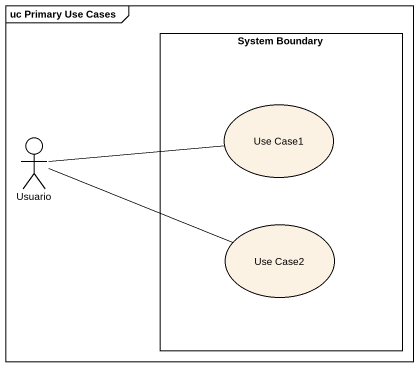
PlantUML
@startuml
mainframe uc Primary Use Cases
rectangle "System Boundary" as System_Boundary {
  usecase "Use Case1" as Use_Case1
  usecase "Use Case2" as Use_Case2
}
actor Usuario
Usuario -right- Use_Case1
Usuario -right- Use_Case2
@enduml
